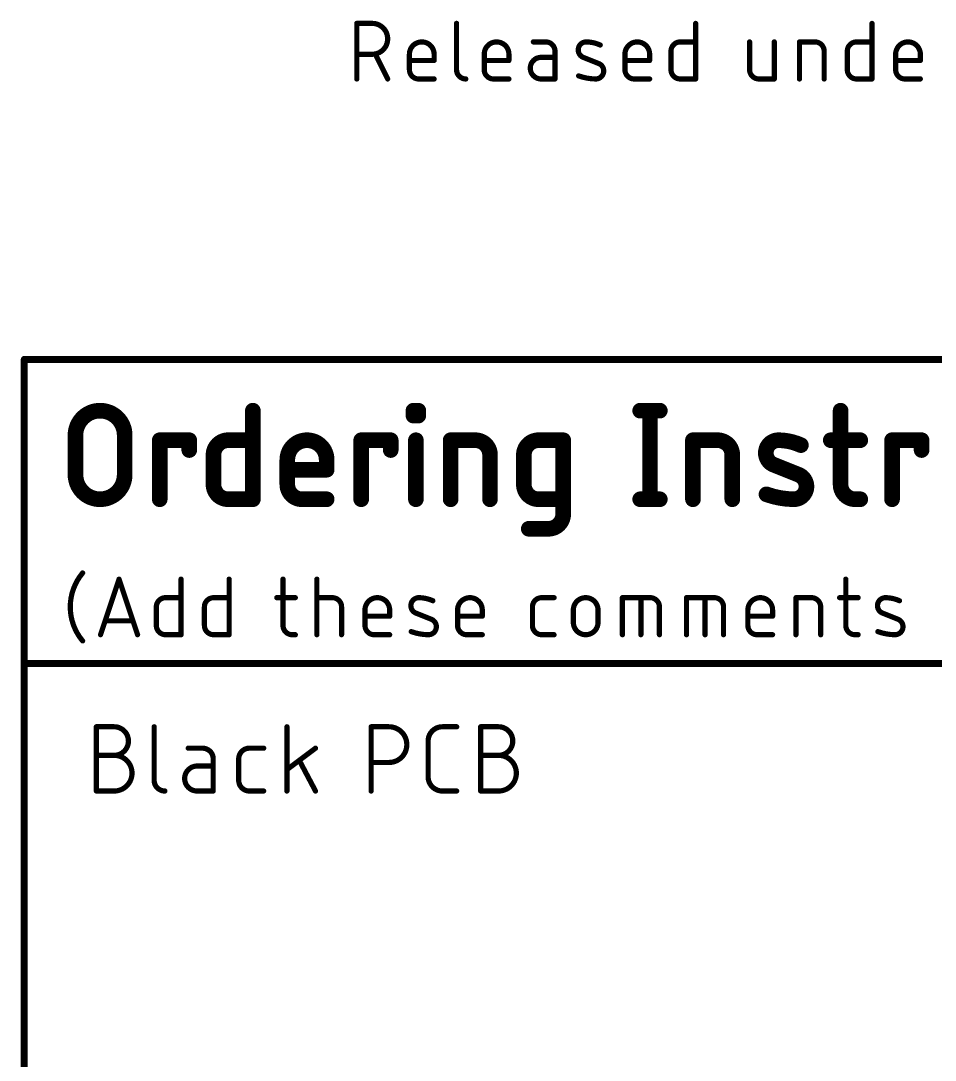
# Model space of a CAD drawing. Extents: x -10 to 92, y -62 to 76.
# Drawn here: x -9.75 to 17, y -31.67 to -1.27 of the extents above; entities that cross this region are included whole.
import ezdxf

# ---------------------------------------------------------------- set-up
doc = ezdxf.new("R2010")
doc.units = 0
doc.layers.add('23', color=53, linetype='CONTINUOUS')
doc.layers.add('51', color=53, linetype='CONTINUOUS')

msp = doc.modelspace()

# ---------------------------------------------------------------- linework, layer by layer
at = {"layer": '23'}
msp.add_point((-9.652, -11.176), dxfattribs=at)
at = {"layer": '51'}
for points, const_width in [([(0.0762, -2.9718), (0.0762, -1.3462)], 0.1524), ([(0.0762, -1.3462), (0.5278, -1.3462)], 0.1524), ([(2.9947, -1.3462), (2.9947, -2.7009)], 0.1524), ([(9.9907, -1.3462), (9.9907, -2.9718)], 0.1524), ([(15.149, -1.3462), (15.149, -2.9718)], 0.1524), ([(5.6036, -1.8881), (5.2423, -1.8881)], 0.1524), ([(9.5392, -1.8881), (9.9907, -1.8881)], 0.1524), ([(11.5681, -1.8881), (11.5681, -2.7009)], 0.1524), ([(12.2906, -2.9718), (12.2906, -1.8881)], 0.1524), ([(13.0271, -2.9718), (13.0271, -1.8881)], 0.1524), ([(13.0271, -1.8881), (13.4786, -1.8881)], 0.1524), ([(14.6975, -1.8881), (15.149, -1.8881)], 0.1524), ([(5.8745, -2.9718), (5.8745, -2.159)], 0.1524), ([(9.2682, -2.7009), (9.2682, -2.159)], 0.1524), ([(13.7495, -2.159), (13.7495, -2.9718)], 0.1524), ([(14.4265, -2.7009), (14.4265, -2.159)], 0.1524), ([(0.5278, -2.2493), (0.0762, -2.2493)], 0.1524), ([(0.9793, -2.9718), (0.6181, -2.2493)], 0.1524), ([(1.6163, -2.7009), (1.6163, -2.2493)], 0.1524), ([(2.3388, -2.4299), (1.6163, -2.4299)], 0.1524), ([(2.3388, -2.2493), (2.3388, -2.4299)], 0.1524), ([(3.8046, -2.7009), (3.8046, -2.2493)], 0.1524), ([(4.5271, -2.4299), (3.8046, -2.4299)], 0.1524), ([(4.5271, -2.2493), (4.5271, -2.4299)], 0.1524), ([(5.8745, -2.3396), (5.4681, -2.3396)], 0.1524), ([(7.1532, -2.5202), (6.7016, -2.3396)], 0.1524), ([(7.9209, -2.7009), (7.9209, -2.2493)], 0.1524), ([(8.6433, -2.4299), (7.9209, -2.4299)], 0.1524), ([(8.6433, -2.2493), (8.6433, -2.4299)], 0.1524), ([(15.8407, -2.7009), (15.8407, -2.2493)], 0.1524), ([(16.5632, -2.4299), (15.8407, -2.4299)], 0.1524), ([(16.5632, -2.2493), (16.5632, -2.4299)], 0.1524), ([(2.3388, -2.9718), (1.8872, -2.9718)], 0.1524), ([(4.5271, -2.9718), (4.0756, -2.9718)], 0.1524), ([(5.4681, -2.9718), (5.8745, -2.9718)], 0.1524), ([(8.6433, -2.9718), (8.1918, -2.9718)], 0.1524), ([(9.9907, -2.9718), (9.5392, -2.9718)], 0.1524), ([(11.8391, -2.9718), (12.2906, -2.9718)], 0.1524), ([(15.149, -2.9718), (14.6975, -2.9718)], 0.1524), ([(16.5632, -2.9718), (16.1116, -2.9718)], 0.1524), ([(-9.652, -11.176), (91.948, -11.176)], 0.2032), ([(-9.652, -20.066), (-9.652, -11.176)], 0.2032), ([(-2.964, -12.6746), (-2.964, -15.2654)], 0.4572), ([(1.733, -12.8185), (1.733, -12.6746)], 0.4572), ([(1.733, -12.6746), (1.8769, -12.6746)], 0.4572), ([(1.8769, -12.6746), (1.8769, -12.8185)], 0.4572), ([(8.3665, -12.6746), (8.9422, -12.6746)], 0.4572), ([(8.6544, -12.6746), (8.6544, -15.2654)], 0.4572), ([(14.2303, -12.6746), (14.2303, -14.8336)], 0.4572), ([(1.8769, -12.8185), (1.733, -12.8185)], 0.4572), ([(-8.1534, -14.5457), (-8.1534, -13.3943)], 0.4572), ([(-6.7141, -13.3943), (-6.7141, -14.5457)], 0.4572), ([(-5.6884, -15.2654), (-5.6884, -13.5382)], 0.4572), ([(-5.6884, -13.5382), (-4.8248, -13.5382)], 0.4572), ([(-4.8248, -13.5382), (-4.8248, -13.8261)], 0.4572), ([(-3.6837, -13.5382), (-2.964, -13.5382)], 0.4572), ([(0.2052, -15.2654), (0.2052, -13.5382)], 0.4572), ([(0.2052, -13.5382), (1.0688, -13.5382)], 0.4572), ([(1.0688, -13.5382), (1.0688, -13.8261)], 0.4572), ([(1.805, -15.2654), (1.805, -13.5382)], 0.4572), ([(2.8221, -15.2654), (2.8221, -13.5382)], 0.4572), ([(2.8221, -13.5382), (3.5418, -13.5382)], 0.4572), ([(5.3958, -13.5382), (6.1154, -13.5382)], 0.4572), ([(6.1154, -13.5382), (6.1154, -15.6972)], 0.4572), ([(9.9104, -15.2654), (9.9104, -13.5382)], 0.4572), ([(9.9104, -13.5382), (10.6301, -13.5382)], 0.4572), ([(13.9424, -13.5382), (14.806, -13.5382)], 0.4572), ([(15.7358, -15.2654), (15.7358, -13.5382)], 0.4572), ([(15.7358, -13.5382), (16.5994, -13.5382)], 0.4572), ([(16.5994, -13.5382), (16.5994, -13.8261)], 0.4572), ([(-4.1155, -14.8336), (-4.1155, -13.97)], 0.4572), ([(-1.9565, -14.8336), (-1.9565, -14.1139)], 0.4572), ([(-0.8051, -14.1139), (-0.8051, -14.4018)], 0.4572), ([(3.9736, -13.97), (3.9736, -15.2654)], 0.4572), ([(4.964, -14.8336), (4.964, -13.97)], 0.4572), ([(11.0619, -13.97), (11.0619, -15.2654)], 0.4572), ([(-0.8051, -14.4018), (-1.9565, -14.4018)], 0.4572), ([(12.9964, -14.5457), (12.2767, -14.2579)], 0.4572), ([(-2.964, -15.2654), (-3.6837, -15.2654)], 0.4572), ([(-0.8051, -15.2654), (-1.5247, -15.2654)], 0.4572), ([(6.1154, -15.2654), (5.3958, -15.2654)], 0.4572), ([(8.3665, -15.2654), (8.9422, -15.2654)], 0.4572), ([(14.6621, -15.2654), (14.806, -15.2654)], 0.4572), ([(5.6836, -16.129), (5.1079, -16.129)], 0.4572), ([(-7.4202, -19.2278), (-6.8783, -17.6022)], 0.1524), ([(-6.8783, -17.6022), (-6.3365, -19.2278)], 0.1524), ([(-5.0655, -17.6022), (-5.0655, -19.2278)], 0.1524), ([(-3.6587, -17.6022), (-3.6587, -19.2278)], 0.1524), ([(-2.0825, -17.6022), (-2.0825, -18.9569)], 0.1524), ([(-1.0913, -19.2278), (-1.0913, -17.6022)], 0.1524), ([(14.3824, -17.6022), (14.3824, -18.9569)], 0.1524), ([(-5.5171, -18.1441), (-5.0655, -18.1441)], 0.1524), ([(-4.1103, -18.1441), (-3.6587, -18.1441)], 0.1524), ([(-2.2631, -18.1441), (-1.7213, -18.1441)], 0.1524), ([(-1.0913, -18.1441), (-0.6398, -18.1441)], 0.1524), ([(5.486, -18.1441), (5.8472, -18.1441)], 0.1524), ([(7.8463, -19.2278), (7.8463, -18.1441)], 0.1524), ([(7.8463, -18.1441), (8.6591, -18.1441)], 0.1524), ([(8.3881, -19.2278), (8.3881, -18.1441)], 0.1524), ([(9.722, -19.2278), (9.722, -18.1441)], 0.1524), ([(9.722, -18.1441), (10.5348, -18.1441)], 0.1524), ([(10.2639, -19.2278), (10.2639, -18.1441)], 0.1524), ([(12.9247, -19.2278), (12.9247, -18.1441)], 0.1524), ([(12.9247, -18.1441), (13.3762, -18.1441)], 0.1524), ([(14.2018, -18.1441), (14.7436, -18.1441)], 0.1524), ([(-5.788, -18.9569), (-5.788, -18.415)], 0.1524), ([(-4.3812, -18.9569), (-4.3812, -18.415)], 0.1524), ([(-0.3688, -18.415), (-0.3688, -19.2278)], 0.1524), ([(0.3155, -18.9569), (0.3155, -18.5053)], 0.1524), ([(1.038, -18.5053), (1.038, -18.6859)], 0.1524), ([(2.2572, -18.7762), (1.8057, -18.5956)], 0.1524), ([(3.0249, -18.9569), (3.0249, -18.5053)], 0.1524), ([(3.7474, -18.5053), (3.7474, -18.6859)], 0.1524), ([(5.215, -18.9569), (5.215, -18.415)], 0.1524), ([(6.4117, -18.8666), (6.4117, -18.5053)], 0.1524), ([(7.1342, -18.5053), (7.1342, -18.8666)], 0.1524), ([(8.93, -18.415), (8.93, -19.2278)], 0.1524), ([(10.8058, -18.415), (10.8058, -19.2278)], 0.1524), ([(11.5179, -18.9569), (11.5179, -18.5053)], 0.1524), ([(12.2404, -18.5053), (12.2404, -18.6859)], 0.1524), ([(13.6472, -18.415), (13.6472, -19.2278)], 0.1524), ([(15.9085, -18.7762), (15.4569, -18.5956)], 0.1524), ([(-6.4719, -18.8214), (-7.2847, -18.8214)], 0.1524), ([(1.038, -18.6859), (0.3155, -18.6859)], 0.1524), ([(3.7474, -18.6859), (3.0249, -18.6859)], 0.1524), ([(12.2404, -18.6859), (11.5179, -18.6859)], 0.1524), ([(-5.0655, -19.2278), (-5.5171, -19.2278)], 0.1524), ([(-3.6587, -19.2278), (-4.1103, -19.2278)], 0.1524), ([(-1.8116, -19.2278), (-1.7213, -19.2278)], 0.1524), ([(1.038, -19.2278), (0.5864, -19.2278)], 0.1524), ([(3.7474, -19.2278), (3.2958, -19.2278)], 0.1524), ([(5.8472, -19.2278), (5.486, -19.2278)], 0.1524), ([(12.2404, -19.2278), (11.7888, -19.2278)], 0.1524), ([(14.6533, -19.2278), (14.7436, -19.2278)], 0.1524), ([(-9.652, -61.976), (-9.652, -20.066)], 0.2032), ([(-9.652, -20.066), (91.948, -20.066)], 0.2032), ([(-7.5438, -23.7998), (-7.5438, -21.9202)], 0.1524), ([(-7.5438, -21.9202), (-7.0217, -21.9202)], 0.1524), ([(-5.8514, -21.9202), (-5.8514, -23.4865)], 0.1524), ([(-1.9669, -23.7998), (-1.9669, -21.9202)], 0.1524), ([(0.4957, -23.7998), (0.4957, -21.9202)], 0.1524), ([(0.4957, -21.9202), (1.0178, -21.9202)], 0.1524), ([(2.581, -21.9202), (2.9987, -21.9202)], 0.1524), ([(3.6999, -23.7998), (3.6999, -21.9202)], 0.1524), ([(3.6999, -21.9202), (4.222, -21.9202)], 0.1524), ([(-4.4372, -22.5467), (-4.8549, -22.5467)], 0.1524), ([(-3.065, -22.5467), (-2.6474, -22.5467)], 0.1524), ([(-1.1315, -22.5467), (-1.9669, -23.1733)], 0.1524), ([(2.1633, -23.3821), (2.1633, -22.3379)], 0.1524), ([(-7.5438, -22.7556), (-7.0217, -22.7556)], 0.1524), ([(-4.1239, -23.7998), (-4.1239, -22.86)], 0.1524), ([(-3.3783, -23.4865), (-3.3783, -22.86)], 0.1524), ([(3.6999, -22.7556), (4.222, -22.7556)], 0.1524), ([(-4.1239, -23.0688), (-4.5938, -23.0688)], 0.1524), ([(-1.1315, -23.7998), (-1.6014, -22.9122)], 0.1524), ([(1.0178, -22.9644), (0.4957, -22.9644)], 0.1524), ([(-7.0217, -23.7998), (-7.5438, -23.7998)], 0.1524), ([(-4.5938, -23.7998), (-4.1239, -23.7998)], 0.1524), ([(-2.6474, -23.7998), (-3.065, -23.7998)], 0.1524), ([(2.9987, -23.7998), (2.581, -23.7998)], 0.1524), ([(4.222, -23.7998), (3.6999, -23.7998)], 0.1524)]:
    msp.add_lwpolyline(points, dxfattribs=dict(at, const_width=const_width))
for points, const_width in [([(0.1143, -1.3462, 1), (0.0381, -1.3462)], 0.0762), ([(0.0762, -1.3081, 1), (0.0762, -1.3843)], 0.0762), ([(0.5278, -2.2493, 1), (0.5278, -1.3462)], 0.1524), ([(0.5278, -1.3081, 1), (0.5278, -1.3843)], 0.0762), ([(0.5278, -1.3843, 1), (0.5278, -1.3081)], 0.0762), ([(3.0328, -1.3462, 1), (2.9566, -1.3462)], 0.0762), ([(10.0288, -1.3462, 1), (9.9526, -1.3462)], 0.0762), ([(15.1871, -1.3462, 1), (15.1109, -1.3462)], 0.0762), ([(2.3388, -2.2493, 1), (1.6163, -2.2493)], 0.1524), ([(4.5271, -2.2493, 1), (3.8046, -2.2493)], 0.1524), ([(5.2423, -1.85, 1), (5.2423, -1.9262)], 0.0762), ([(5.8745, -2.159, 0.4142), (5.6036, -1.8881)], 0.1524), ([(5.6036, -1.85, 1), (5.6036, -1.9262)], 0.0762), ([(5.6036, -1.9262, 1), (5.6036, -1.85)], 0.0762), ([(6.7919, -1.8881, 0.8318), (6.7016, -2.3396)], 0.1524), ([(7.1983, -1.9784, 0.1026), (6.7919, -1.8881)], 0.1524), ([(6.7925, -1.85, 1), (6.7914, -1.9262)], 0.0762), ([(6.7914, -1.9262, 1), (6.7925, -1.85)], 0.0762), ([(8.6433, -2.2493, 1), (7.9209, -2.2493)], 0.1524), ([(9.5392, -1.8881, 0.4142), (9.2682, -2.159)], 0.1524), ([(9.5392, -1.85, 1), (9.5392, -1.9262)], 0.0762), ([(9.5392, -1.9262, 1), (9.5392, -1.85)], 0.0762), ([(9.9907, -1.9262, 1), (9.9907, -1.85)], 0.0762), ([(11.6062, -1.8881, 1), (11.53, -1.8881)], 0.0762), ([(12.3287, -1.8881, 1), (12.2525, -1.8881)], 0.0762), ([(13.0652, -1.8881, 1), (12.989, -1.8881)], 0.0762), ([(13.0271, -1.85, 1), (13.0271, -1.9262)], 0.0762), ([(13.7495, -2.159, 0.4142), (13.4786, -1.8881)], 0.1524), ([(13.4786, -1.85, 1), (13.4786, -1.9262)], 0.0762), ([(13.4786, -1.9262, 1), (13.4786, -1.85)], 0.0762), ([(14.6975, -1.8881, 0.4142), (14.4265, -2.159)], 0.1524), ([(14.6975, -1.85, 1), (14.6975, -1.9262)], 0.0762), ([(14.6975, -1.9262, 1), (14.6975, -1.85)], 0.0762), ([(15.149, -1.9262, 1), (15.149, -1.85)], 0.0762), ([(16.5632, -2.2493, 1), (15.8407, -2.2493)], 0.1524), ([(5.9126, -2.159, 1), (5.8364, -2.159)], 0.0762), ([(5.8364, -2.159, 1), (5.9126, -2.159)], 0.0762), ([(7.1827, -2.0131, 1), (7.214, -1.9436)], 0.0762), ([(9.3063, -2.159, 1), (9.2301, -2.159)], 0.0762), ([(9.2301, -2.159, 1), (9.3063, -2.159)], 0.0762), ([(13.7876, -2.159, 1), (13.7114, -2.159)], 0.0762), ([(13.7114, -2.159, 1), (13.7876, -2.159)], 0.0762), ([(14.4646, -2.159, 1), (14.3884, -2.159)], 0.0762), ([(14.3884, -2.159, 1), (14.4646, -2.159)], 0.0762), ([(0.0762, -2.2112, 1), (0.0762, -2.2874)], 0.0762), ([(0.5278, -2.2112, 1), (0.5278, -2.2874)], 0.0762), ([(0.5278, -2.2874, 1), (0.5278, -2.2112)], 0.0762), ([(0.6521, -2.2323, 1), (0.584, -2.2664)], 0.0762), ([(1.6544, -2.2493, 1), (1.5782, -2.2493)], 0.0762), ([(1.5782, -2.2493, 1), (1.6544, -2.2493)], 0.0762), ([(1.6163, -2.3918, 1), (1.6163, -2.468)], 0.0762), ([(2.3769, -2.2493, 1), (2.3007, -2.2493)], 0.0762), ([(2.3007, -2.2493, 1), (2.3769, -2.2493)], 0.0762), ([(2.3007, -2.4299, 1), (2.3769, -2.4299)], 0.0762), ([(2.3388, -2.468, 1), (2.3388, -2.3918)], 0.0762), ([(3.8427, -2.2493, 1), (3.7665, -2.2493)], 0.0762), ([(3.7665, -2.2493, 1), (3.8427, -2.2493)], 0.0762), ([(3.8046, -2.3918, 1), (3.8046, -2.468)], 0.0762), ([(4.5652, -2.2493, 1), (4.489, -2.2493)], 0.0762), ([(4.489, -2.2493, 1), (4.5652, -2.2493)], 0.0762), ([(4.489, -2.4299, 1), (4.5652, -2.4299)], 0.0762), ([(4.5271, -2.468, 1), (4.5271, -2.3918)], 0.0762), ([(5.4681, -2.3396, 1), (5.4681, -2.9718)], 0.1524), ([(5.4681, -2.3015, 1), (5.4681, -2.3777)], 0.0762), ([(5.4681, -2.3777, 1), (5.4681, -2.3015)], 0.0762), ([(5.8745, -2.3777, 1), (5.8745, -2.3015)], 0.0762), ([(6.7158, -2.3043, 1), (6.6875, -2.375)], 0.0762), ([(6.6875, -2.375, 1), (6.7158, -2.3042)], 0.0762), ([(7.959, -2.2493, 1), (7.8828, -2.2493)], 0.0762), ([(7.8828, -2.2493, 1), (7.959, -2.2493)], 0.0762), ([(7.9209, -2.3918, 1), (7.9209, -2.468)], 0.0762), ([(8.6814, -2.2493, 1), (8.6052, -2.2493)], 0.0762), ([(8.6052, -2.2493, 1), (8.6814, -2.2493)], 0.0762), ([(8.6052, -2.4299, 1), (8.6814, -2.4299)], 0.0762), ([(8.6433, -2.468, 1), (8.6433, -2.3918)], 0.0762), ([(15.8788, -2.2493, 1), (15.8026, -2.2493)], 0.0762), ([(15.8026, -2.2493, 1), (15.8788, -2.2493)], 0.0762), ([(15.8407, -2.3918, 1), (15.8407, -2.468)], 0.0762), ([(16.6013, -2.2493, 1), (16.5251, -2.2493)], 0.0762), ([(16.5251, -2.2493, 1), (16.6013, -2.2493)], 0.0762), ([(16.5251, -2.4299, 1), (16.6013, -2.4299)], 0.0762), ([(16.5632, -2.468, 1), (16.5632, -2.3918)], 0.0762), ([(1.6163, -2.7009, 0.4142), (1.8872, -2.9718)], 0.1524), ([(1.6544, -2.7009, 1), (1.5782, -2.7009)], 0.0762), ([(1.5782, -2.7009, 1), (1.6544, -2.7009)], 0.0762), ([(2.9947, -2.7009, 0.4142), (3.2656, -2.9718)], 0.1524), ([(3.0328, -2.7009, 1), (2.9566, -2.7009)], 0.0762), ([(2.9566, -2.7009, 1), (3.0328, -2.7009)], 0.0762), ([(3.8046, -2.7009, 0.4142), (4.0756, -2.9718)], 0.1524), ([(3.8427, -2.7009, 1), (3.7665, -2.7009)], 0.0762), ([(3.7665, -2.7009, 1), (3.8427, -2.7009)], 0.0762), ([(7.0629, -2.9718, 0.8318), (7.1532, -2.5202)], 0.1524), ([(7.1673, -2.4849, 1), (7.139, -2.5556)], 0.0762), ([(7.139, -2.5556, 1), (7.1673, -2.4849)], 0.0762), ([(7.9209, -2.7009, 0.4142), (8.1918, -2.9718)], 0.1524), ([(7.959, -2.7009, 1), (7.8828, -2.7009)], 0.0762), ([(7.8828, -2.7009, 1), (7.959, -2.7009)], 0.0762), ([(9.2682, -2.7009, 0.4142), (9.5392, -2.9718)], 0.1524), ([(9.3063, -2.7009, 1), (9.2301, -2.7009)], 0.0762), ([(9.2301, -2.7009, 1), (9.3063, -2.7009)], 0.0762), ([(11.5681, -2.7009, 0.4142), (11.8391, -2.9718)], 0.1524), ([(11.6062, -2.7009, 1), (11.53, -2.7009)], 0.0762), ([(11.53, -2.7009, 1), (11.6062, -2.7009)], 0.0762), ([(14.4265, -2.7009, 0.4142), (14.6975, -2.9718)], 0.1524), ([(14.4646, -2.7009, 1), (14.3884, -2.7009)], 0.0762), ([(14.3884, -2.7009, 1), (14.4646, -2.7009)], 0.0762), ([(15.8407, -2.7009, 0.4142), (16.1116, -2.9718)], 0.1524), ([(15.8788, -2.7009, 1), (15.8026, -2.7009)], 0.0762), ([(15.8026, -2.7009, 1), (15.8788, -2.7009)], 0.0762), ([(0.0381, -2.9718, 1), (0.1143, -2.9718)], 0.0762), ([(0.9452, -2.9888, 1), (1.0134, -2.9548)], 0.0762), ([(1.8872, -2.9337, 1), (1.8872, -3.0099)], 0.0762), ([(1.8872, -3.0099, 1), (1.8872, -2.9337)], 0.0762), ([(2.3388, -3.0099, 1), (2.3388, -2.9337)], 0.0762), ([(3.2656, -3.0099, 1), (3.2656, -2.9337)], 0.0762), ([(4.0756, -2.9337, 1), (4.0756, -3.0099)], 0.0762), ([(4.0756, -3.0099, 1), (4.0756, -2.9337)], 0.0762), ([(4.5271, -3.0099, 1), (4.5271, -2.9337)], 0.0762), ([(5.4681, -2.9337, 1), (5.4681, -3.0099)], 0.0762), ([(5.4681, -3.0099, 1), (5.4681, -2.9337)], 0.0762), ([(5.8364, -2.9718, 1), (5.9126, -2.9718)], 0.0762), ([(5.8745, -3.0099, 1), (5.8745, -2.9337)], 0.0762), ([(6.5791, -2.8456, 1), (6.5533, -2.9173)], 0.0762), ([(6.5662, -2.8815, 0.083), (7.0629, -2.9718)], 0.1524), ([(7.0634, -2.9337, 1), (7.0623, -3.0099)], 0.0762), ([(7.0623, -3.0099, 1), (7.0634, -2.9337)], 0.0762), ([(8.1918, -2.9337, 1), (8.1918, -3.0099)], 0.0762), ([(8.1918, -3.0099, 1), (8.1918, -2.9337)], 0.0762), ([(8.6433, -3.0099, 1), (8.6433, -2.9337)], 0.0762), ([(9.5392, -2.9337, 1), (9.5392, -3.0099)], 0.0762), ([(9.5392, -3.0099, 1), (9.5392, -2.9337)], 0.0762), ([(9.9526, -2.9718, 1), (10.0288, -2.9718)], 0.0762), ([(9.9907, -3.0099, 1), (9.9907, -2.9337)], 0.0762), ([(11.8391, -2.9337, 1), (11.8391, -3.0099)], 0.0762), ([(11.8391, -3.0099, 1), (11.8391, -2.9337)], 0.0762), ([(12.2525, -2.9718, 1), (12.3287, -2.9718)], 0.0762), ([(12.2906, -3.0099, 1), (12.2906, -2.9337)], 0.0762), ([(12.989, -2.9718, 1), (13.0652, -2.9718)], 0.0762), ([(13.7114, -2.9718, 1), (13.7876, -2.9718)], 0.0762), ([(14.6975, -2.9337, 1), (14.6975, -3.0099)], 0.0762), ([(14.6975, -3.0099, 1), (14.6975, -2.9337)], 0.0762), ([(15.1109, -2.9718, 1), (15.1871, -2.9718)], 0.0762), ([(15.149, -3.0099, 1), (15.149, -2.9337)], 0.0762), ([(16.1116, -2.9337, 1), (16.1116, -3.0099)], 0.0762), ([(16.1116, -3.0099, 1), (16.1116, -2.9337)], 0.0762), ([(16.5632, -3.0099, 1), (16.5632, -2.9337)], 0.0762), ([(-9.652, -11.1252, 1), (-9.652, -11.2268)], 0.1016), ([(-9.6012, -11.176, 1), (-9.7028, -11.176)], 0.1016), ([(-6.7141, -13.3943, 1), (-8.1534, -13.3943)], 0.4572), ([(-2.8497, -12.6746, 1), (-3.0783, -12.6746)], 0.2286), ([(1.8473, -12.6746, 1), (1.6187, -12.6746)], 0.2286), ([(1.733, -12.5603, 1), (1.733, -12.7889)], 0.2286), ([(1.9912, -12.6746, 1), (1.7626, -12.6746)], 0.2286), ([(1.8769, -12.7889, 1), (1.8769, -12.5603)], 0.2286), ([(8.3665, -12.5603, 1), (8.3665, -12.7889)], 0.2286), ([(8.7687, -12.6746, 1), (8.5401, -12.6746)], 0.2286), ([(8.9422, -12.7889, 1), (8.9422, -12.5603)], 0.2286), ([(14.3446, -12.6746, 1), (14.116, -12.6746)], 0.2286), ([(1.733, -12.7042, 1), (1.733, -12.9328)], 0.2286), ([(1.6187, -12.8185, 1), (1.8473, -12.8185)], 0.2286), ([(1.7626, -12.8185, 1), (1.9912, -12.8185)], 0.2286), ([(1.8769, -12.9328, 1), (1.8769, -12.7042)], 0.2286), ([(-8.0391, -13.3943, 1), (-8.2677, -13.3943)], 0.2286), ([(-8.2677, -13.3943, 1), (-8.0391, -13.3943)], 0.2286), ([(-6.5998, -13.3943, 1), (-6.8284, -13.3943)], 0.2286), ([(-6.8284, -13.3943, 1), (-6.5998, -13.3943)], 0.2286), ([(-5.5741, -13.5382, 1), (-5.8027, -13.5382)], 0.2286), ([(-5.6884, -13.4239, 1), (-5.6884, -13.6525)], 0.2286), ([(-4.7105, -13.5382, 1), (-4.9391, -13.5382)], 0.2286), ([(-4.8248, -13.6525, 1), (-4.8248, -13.4239)], 0.2286), ([(-3.6837, -13.5382, 0.4142), (-4.1155, -13.97)], 0.4572), ([(-3.6837, -13.4239, 1), (-3.6837, -13.6525)], 0.2286), ([(-3.6837, -13.6525, 1), (-3.6837, -13.4239)], 0.2286), ([(-2.964, -13.6525, 1), (-2.964, -13.4239)], 0.2286), ([(-0.805, -14.1139, 1), (-1.9565, -14.1139)], 0.4572), ([(0.3195, -13.5382, 1), (0.0909, -13.5382)], 0.2286), ([(0.2052, -13.4239, 1), (0.2052, -13.6525)], 0.2286), ([(1.1831, -13.5382, 1), (0.9545, -13.5382)], 0.2286), ([(1.0688, -13.6525, 1), (1.0688, -13.4239)], 0.2286), ([(1.9193, -13.5382, 1), (1.6907, -13.5382)], 0.2286), ([(2.9364, -13.5382, 1), (2.7078, -13.5382)], 0.2286), ([(2.8221, -13.4239, 1), (2.8221, -13.6525)], 0.2286), ([(3.9736, -13.97, 0.4142), (3.5418, -13.5382)], 0.4572), ([(3.5418, -13.4239, 1), (3.5418, -13.6525)], 0.2286), ([(3.5418, -13.6525, 1), (3.5418, -13.4239)], 0.2286), ([(5.3958, -13.5382, 0.4142), (4.964, -13.97)], 0.4572), ([(5.3958, -13.4239, 1), (5.3958, -13.6525)], 0.2286), ([(5.3958, -13.6525, 1), (5.3958, -13.4239)], 0.2286), ([(6.2297, -13.5382, 1), (6.0011, -13.5382)], 0.2286), ([(6.1154, -13.6525, 1), (6.1154, -13.4239)], 0.2286), ([(10.0247, -13.5382, 1), (9.7961, -13.5382)], 0.2286), ([(9.9104, -13.4239, 1), (9.9104, -13.6525)], 0.2286), ([(11.0619, -13.97, 0.4142), (10.6301, -13.5382)], 0.4572), ([(10.6301, -13.4239, 1), (10.6301, -13.6525)], 0.2286), ([(10.6301, -13.6525, 1), (10.6301, -13.4239)], 0.2286), ([(12.4207, -13.5382, 0.8318), (12.2767, -14.2579)], 0.4572), ([(12.4223, -13.4239, 1), (12.419, -13.6525)], 0.2286), ([(13.0684, -13.6821, 0.1025), (12.4207, -13.5382)], 0.4572), ([(12.419, -13.6525, 1), (12.4223, -13.4239)], 0.2286), ([(13.9424, -13.4239, 1), (13.9424, -13.6525)], 0.2286), ([(14.806, -13.6525, 1), (14.806, -13.4239)], 0.2286), ([(15.8501, -13.5382, 1), (15.6215, -13.5382)], 0.2286), ([(15.7358, -13.4239, 1), (15.7358, -13.6525)], 0.2286), ([(16.7137, -13.5382, 1), (16.4851, -13.5382)], 0.2286), ([(16.5994, -13.6525, 1), (16.5994, -13.4239)], 0.2286), ([(13.0214, -13.7864, 1), (13.1153, -13.5779)], 0.2286), ([(-4.9391, -13.8261, 1), (-4.7105, -13.8261)], 0.2286), ([(-4.0012, -13.97, 1), (-4.2298, -13.97)], 0.2286), ([(-4.2298, -13.97, 1), (-4.0012, -13.97)], 0.2286), ([(-1.8422, -14.1139, 1), (-2.0708, -14.1139)], 0.2286), ([(-0.6908, -14.1139, 1), (-0.9194, -14.1139)], 0.2286), ([(0.9545, -13.8261, 1), (1.1831, -13.8261)], 0.2286), ([(4.0879, -13.97, 1), (3.8593, -13.97)], 0.2286), ([(3.8593, -13.97, 1), (4.0879, -13.97)], 0.2286), ([(5.0783, -13.97, 1), (4.8497, -13.97)], 0.2286), ([(4.8497, -13.97, 1), (5.0783, -13.97)], 0.2286), ([(11.1762, -13.97, 1), (10.9476, -13.97)], 0.2286), ([(10.9476, -13.97, 1), (11.1762, -13.97)], 0.2286), ([(16.4851, -13.8261, 1), (16.7137, -13.8261)], 0.2286), ([(-2.0708, -14.1139, 1), (-1.8422, -14.1139)], 0.2286), ([(-1.9565, -14.2875, 1), (-1.9565, -14.5161)], 0.2286), ([(-0.9194, -14.4018, 1), (-0.6908, -14.4018)], 0.2286), ([(-0.9193, -14.1139, 1), (-0.6907, -14.1139)], 0.2286), ([(-0.8051, -14.5161, 1), (-0.8051, -14.2875)], 0.2286), ([(12.3192, -14.1517, 1), (12.2343, -14.364)], 0.2286), ([(12.2343, -14.364, 1), (12.3192, -14.1517)], 0.2286), ([(-8.1534, -14.5457, 1), (-6.7141, -14.5457)], 0.4572), ([(-8.0391, -14.5457, 1), (-8.2677, -14.5457)], 0.2286), ([(-8.2677, -14.5457, 1), (-8.0391, -14.5457)], 0.2286), ([(-6.5998, -14.5457, 1), (-6.8284, -14.5457)], 0.2286), ([(-6.8284, -14.5457, 1), (-6.5998, -14.5457)], 0.2286), ([(12.8525, -15.2654, 0.8318), (12.9964, -14.5457)], 0.4572), ([(13.0388, -14.4396, 1), (12.954, -14.6519)], 0.2286), ([(12.954, -14.6519, 1), (13.0388, -14.4396)], 0.2286), ([(-4.1155, -14.8336, 0.4142), (-3.6837, -15.2654)], 0.4572), ([(-4.0012, -14.8336, 1), (-4.2298, -14.8336)], 0.2286), ([(-4.2298, -14.8336, 1), (-4.0012, -14.8336)], 0.2286), ([(-1.9565, -14.8336, 0.4142), (-1.5247, -15.2654)], 0.4572), ([(-1.8422, -14.8336, 1), (-2.0708, -14.8336)], 0.2286), ([(-2.0708, -14.8336, 1), (-1.8422, -14.8336)], 0.2286), ([(4.964, -14.8336, 0.4142), (5.3958, -15.2654)], 0.4572), ([(5.0783, -14.8336, 1), (4.8497, -14.8336)], 0.2286), ([(4.8497, -14.8336, 1), (5.0783, -14.8336)], 0.2286), ([(12.0995, -15.0139, 1), (12.0221, -15.229)], 0.2286), ([(12.0608, -15.1215, 0.083), (12.8525, -15.2654)], 0.4572), ([(14.2303, -14.8336, 0.4142), (14.6621, -15.2654)], 0.4572), ([(14.3446, -14.8336, 1), (14.116, -14.8336)], 0.2286), ([(14.116, -14.8336, 1), (14.3446, -14.8336)], 0.2286), ([(-5.8027, -15.2654, 1), (-5.5741, -15.2654)], 0.2286), ([(-3.6837, -15.1511, 1), (-3.6837, -15.3797)], 0.2286), ([(-3.6837, -15.3797, 1), (-3.6837, -15.1511)], 0.2286), ([(-3.0783, -15.2654, 1), (-2.8497, -15.2654)], 0.2286), ([(-2.964, -15.3797, 1), (-2.964, -15.1511)], 0.2286), ([(-1.5247, -15.1511, 1), (-1.5247, -15.3797)], 0.2286), ([(-1.5247, -15.3797, 1), (-1.5247, -15.1511)], 0.2286), ([(-0.8051, -15.3797, 1), (-0.8051, -15.1511)], 0.2286), ([(0.0909, -15.2654, 1), (0.3195, -15.2654)], 0.2286), ([(1.6907, -15.2654, 1), (1.9193, -15.2654)], 0.2286), ([(2.7078, -15.2654, 1), (2.9364, -15.2654)], 0.2286), ([(3.8593, -15.2654, 1), (4.0879, -15.2654)], 0.2286), ([(5.3958, -15.1511, 1), (5.3958, -15.3797)], 0.2286), ([(5.3958, -15.3797, 1), (5.3958, -15.1511)], 0.2286), ([(6.1154, -15.3797, 1), (6.1154, -15.1511)], 0.2286), ([(8.3665, -15.1511, 1), (8.3665, -15.3797)], 0.2286), ([(8.5401, -15.2654, 1), (8.7687, -15.2654)], 0.2286), ([(8.9422, -15.3797, 1), (8.9422, -15.1511)], 0.2286), ([(9.7961, -15.2654, 1), (10.0247, -15.2654)], 0.2286), ([(10.9476, -15.2654, 1), (11.1762, -15.2654)], 0.2286), ([(12.8541, -15.1511, 1), (12.8508, -15.3797)], 0.2286), ([(12.8508, -15.3797, 1), (12.8541, -15.1511)], 0.2286), ([(14.6621, -15.1511, 1), (14.6621, -15.3797)], 0.2286), ([(14.6621, -15.3797, 1), (14.6621, -15.1511)], 0.2286), ([(14.806, -15.3797, 1), (14.806, -15.1511)], 0.2286), ([(15.6215, -15.2654, 1), (15.8501, -15.2654)], 0.2286), ([(5.6836, -16.129, 0.4142), (6.1154, -15.6972)], 0.4572), ([(6.2297, -15.6972, 1), (6.0011, -15.6972)], 0.2286), ([(6.0011, -15.6972, 1), (6.2297, -15.6972)], 0.2286), ([(5.1079, -16.0147, 1), (5.1079, -16.2433)], 0.2286), ([(5.6836, -16.0147, 1), (5.6836, -16.2433)], 0.2286), ([(5.6836, -16.2433, 1), (5.6836, -16.0147)], 0.2286), ([(-7.9446, -17.4216, 0.1762), (-8.3058, -18.415)], 0.1524), ([(-7.9154, -17.4461, 1), (-7.9738, -17.3971)], 0.0762), ([(-6.8422, -17.5902, 1), (-6.9145, -17.6142)], 0.0762), ([(-6.8422, -17.6142, 1), (-6.9145, -17.5902)], 0.0762), ([(-5.0274, -17.6022, 1), (-5.1036, -17.6022)], 0.0762), ([(-3.6206, -17.6022, 1), (-3.6968, -17.6022)], 0.0762), ([(-2.0444, -17.6022, 1), (-2.1206, -17.6022)], 0.0762), ([(-1.0532, -17.6022, 1), (-1.1294, -17.6022)], 0.0762), ([(14.4205, -17.6022, 1), (14.3443, -17.6022)], 0.0762), ([(-5.5171, -18.1441, 0.4142), (-5.788, -18.415)], 0.1524), ([(-5.5171, -18.106, 1), (-5.5171, -18.1822)], 0.0762), ([(-5.5171, -18.1822, 1), (-5.5171, -18.106)], 0.0762), ([(-5.0655, -18.1822, 1), (-5.0655, -18.106)], 0.0762), ([(-4.1103, -18.1441, 0.4142), (-4.3812, -18.415)], 0.1524), ([(-4.1103, -18.106, 1), (-4.1103, -18.1822)], 0.0762), ([(-4.1103, -18.1822, 1), (-4.1103, -18.106)], 0.0762), ([(-3.6587, -18.1822, 1), (-3.6587, -18.106)], 0.0762), ([(-2.2631, -18.106, 1), (-2.2631, -18.1822)], 0.0762), ([(-1.7213, -18.1822, 1), (-1.7213, -18.106)], 0.0762), ([(-1.0913, -18.106, 1), (-1.0913, -18.1822)], 0.0762), ([(-0.3688, -18.415, 0.4142), (-0.6398, -18.1441)], 0.1524), ([(-0.6398, -18.106, 1), (-0.6398, -18.1822)], 0.0762), ([(-0.6398, -18.1822, 1), (-0.6398, -18.106)], 0.0762), ([(1.038, -18.5053, 1), (0.3155, -18.5053)], 0.1524), ([(1.896, -18.1441, 0.8318), (1.8057, -18.5956)], 0.1524), ([(1.8965, -18.106, 1), (1.8954, -18.1822)], 0.0762), ([(2.3024, -18.2344, 0.1026), (1.896, -18.1441)], 0.1524), ([(1.8954, -18.1822, 1), (1.8965, -18.106)], 0.0762), ([(2.2867, -18.2691, 1), (2.318, -18.1996)], 0.0762), ([(3.7474, -18.5053, 1), (3.0249, -18.5053)], 0.1524), ([(5.486, -18.1441, 0.4142), (5.215, -18.415)], 0.1524), ([(5.486, -18.106, 1), (5.486, -18.1822)], 0.0762), ([(5.486, -18.1822, 1), (5.486, -18.106)], 0.0762), ([(5.8472, -18.1822, 1), (5.8472, -18.106)], 0.0762), ([(7.1342, -18.5053, 1), (6.4117, -18.5053)], 0.1524), ([(7.8844, -18.1441, 1), (7.8082, -18.1441)], 0.0762), ([(7.8463, -18.106, 1), (7.8463, -18.1822)], 0.0762), ([(8.4262, -18.1441, 1), (8.35, -18.1441)], 0.0762), ([(8.93, -18.415, 0.4142), (8.6591, -18.1441)], 0.1524), ([(8.6591, -18.106, 1), (8.6591, -18.1822)], 0.0762), ([(8.6591, -18.1822, 1), (8.6591, -18.106)], 0.0762), ([(9.7601, -18.1441, 1), (9.6839, -18.1441)], 0.0762), ([(9.722, -18.106, 1), (9.722, -18.1822)], 0.0762), ([(10.302, -18.1441, 1), (10.2258, -18.1441)], 0.0762), ([(10.8058, -18.415, 0.4142), (10.5348, -18.1441)], 0.1524), ([(10.5348, -18.106, 1), (10.5348, -18.1822)], 0.0762), ([(10.5348, -18.1822, 1), (10.5348, -18.106)], 0.0762), ([(12.2404, -18.5053, 1), (11.5179, -18.5053)], 0.1524), ([(12.9628, -18.1441, 1), (12.8866, -18.1441)], 0.0762), ([(12.9247, -18.106, 1), (12.9247, -18.1822)], 0.0762), ([(13.6472, -18.415, 0.4142), (13.3762, -18.1441)], 0.1524), ([(13.3762, -18.106, 1), (13.3762, -18.1822)], 0.0762), ([(13.3762, -18.1822, 1), (13.3762, -18.106)], 0.0762), ([(14.2018, -18.106, 1), (14.2018, -18.1822)], 0.0762), ([(14.7436, -18.1822, 1), (14.7436, -18.106)], 0.0762), ([(15.5473, -18.1441, 0.8318), (15.4569, -18.5956)], 0.1524), ([(15.5478, -18.106, 1), (15.5467, -18.1822)], 0.0762), ([(15.9537, -18.2344, 0.1026), (15.5473, -18.1441)], 0.1524), ([(15.5467, -18.1822, 1), (15.5478, -18.106)], 0.0762), ([(15.938, -18.2691, 1), (15.9693, -18.1996)], 0.0762), ([(-8.3058, -18.415, 0.1762), (-7.9446, -19.4084)], 0.1524), ([(-8.2677, -18.415, 1), (-8.3439, -18.415)], 0.0762), ([(-8.3439, -18.415, 1), (-8.2677, -18.415)], 0.0762), ([(-5.7499, -18.415, 1), (-5.8261, -18.415)], 0.0762), ([(-5.8261, -18.415, 1), (-5.7499, -18.415)], 0.0762), ([(-4.3431, -18.415, 1), (-4.4193, -18.415)], 0.0762), ([(-4.4193, -18.415, 1), (-4.3431, -18.415)], 0.0762), ([(-0.3307, -18.415, 1), (-0.4069, -18.415)], 0.0762), ([(-0.4069, -18.415, 1), (-0.3307, -18.415)], 0.0762), ([(0.3536, -18.5053, 1), (0.2774, -18.5053)], 0.0762), ([(0.2774, -18.5053, 1), (0.3536, -18.5053)], 0.0762), ([(1.0761, -18.5053, 1), (0.9999, -18.5053)], 0.0762), ([(0.9999, -18.5053, 1), (1.0761, -18.5053)], 0.0762), ([(1.8198, -18.5603, 1), (1.7915, -18.631)], 0.0762), ([(1.7915, -18.631, 1), (1.8198, -18.5602)], 0.0762), ([(3.063, -18.5053, 1), (2.9868, -18.5053)], 0.0762), ([(2.9868, -18.5053, 1), (3.063, -18.5053)], 0.0762), ([(3.7855, -18.5053, 1), (3.7093, -18.5053)], 0.0762), ([(3.7093, -18.5053, 1), (3.7855, -18.5053)], 0.0762), ([(5.2531, -18.415, 1), (5.1769, -18.415)], 0.0762), ([(5.1769, -18.415, 1), (5.2531, -18.415)], 0.0762), ([(6.4498, -18.5053, 1), (6.3736, -18.5053)], 0.0762), ([(6.3736, -18.5053, 1), (6.4498, -18.5053)], 0.0762), ([(7.1723, -18.5053, 1), (7.0961, -18.5053)], 0.0762), ([(7.0961, -18.5053, 1), (7.1723, -18.5053)], 0.0762), ([(8.9681, -18.415, 1), (8.8919, -18.415)], 0.0762), ([(8.8919, -18.415, 1), (8.9681, -18.415)], 0.0762), ([(10.8439, -18.415, 1), (10.7677, -18.415)], 0.0762), ([(10.7677, -18.415, 1), (10.8439, -18.415)], 0.0762), ([(11.556, -18.5053, 1), (11.4798, -18.5053)], 0.0762), ([(11.4798, -18.5053, 1), (11.556, -18.5053)], 0.0762), ([(12.2785, -18.5053, 1), (12.2023, -18.5053)], 0.0762), ([(12.2023, -18.5053, 1), (12.2785, -18.5053)], 0.0762), ([(13.6853, -18.415, 1), (13.6091, -18.415)], 0.0762), ([(13.6091, -18.415, 1), (13.6853, -18.415)], 0.0762), ([(15.4711, -18.5603, 1), (15.4428, -18.631)], 0.0762), ([(15.4428, -18.631, 1), (15.4711, -18.5602)], 0.0762), ([(-7.2847, -18.7833, 1), (-7.2847, -18.8595)], 0.0762), ([(-6.4719, -18.8595, 1), (-6.4719, -18.7833)], 0.0762), ([(0.3155, -18.6478, 1), (0.3155, -18.724)], 0.0762), ([(0.9999, -18.6859, 1), (1.0761, -18.6859)], 0.0762), ([(1.038, -18.724, 1), (1.038, -18.6478)], 0.0762), ([(2.1669, -19.2278, 0.8318), (2.2572, -18.7762)], 0.1524), ([(2.2714, -18.7409, 1), (2.2431, -18.8116)], 0.0762), ([(2.2431, -18.8116, 1), (2.2714, -18.7409)], 0.0762), ([(3.0249, -18.6478, 1), (3.0249, -18.724)], 0.0762), ([(3.7093, -18.6859, 1), (3.7855, -18.6859)], 0.0762), ([(3.7474, -18.724, 1), (3.7474, -18.6478)], 0.0762), ([(6.4117, -18.8666, 1), (7.1342, -18.8666)], 0.1524), ([(6.4498, -18.8666, 1), (6.3736, -18.8666)], 0.0762), ([(6.3736, -18.8666, 1), (6.4498, -18.8666)], 0.0762), ([(7.1723, -18.8666, 1), (7.0961, -18.8666)], 0.0762), ([(7.0961, -18.8666, 1), (7.1723, -18.8666)], 0.0762), ([(11.5179, -18.6478, 1), (11.5179, -18.724)], 0.0762), ([(12.2023, -18.6859, 1), (12.2785, -18.6859)], 0.0762), ([(12.2404, -18.724, 1), (12.2404, -18.6478)], 0.0762), ([(15.8182, -19.2278, 0.8318), (15.9085, -18.7762)], 0.1524), ([(15.9226, -18.7409, 1), (15.8943, -18.8116)], 0.0762), ([(15.8943, -18.8116, 1), (15.9226, -18.7409)], 0.0762), ([(-5.788, -18.9569, 0.4142), (-5.5171, -19.2278)], 0.1524), ([(-5.7499, -18.9569, 1), (-5.8261, -18.9569)], 0.0762), ([(-5.8261, -18.9569, 1), (-5.7499, -18.9569)], 0.0762), ([(-5.5171, -19.1897, 1), (-5.5171, -19.2659)], 0.0762), ([(-5.5171, -19.2659, 1), (-5.5171, -19.1897)], 0.0762), ([(-5.0655, -19.2659, 1), (-5.0655, -19.1897)], 0.0762), ([(-4.3812, -18.9569, 0.4142), (-4.1103, -19.2278)], 0.1524), ([(-4.3431, -18.9569, 1), (-4.4193, -18.9569)], 0.0762), ([(-4.4193, -18.9569, 1), (-4.3431, -18.9569)], 0.0762), ([(-4.1103, -19.1897, 1), (-4.1103, -19.2659)], 0.0762), ([(-4.1103, -19.2659, 1), (-4.1103, -19.1897)], 0.0762), ([(-3.6587, -19.2659, 1), (-3.6587, -19.1897)], 0.0762), ([(-2.0825, -18.9569, 0.4142), (-1.8116, -19.2278)], 0.1524), ([(-2.0444, -18.9569, 1), (-2.1206, -18.9569)], 0.0762), ([(-2.1206, -18.9569, 1), (-2.0444, -18.9569)], 0.0762), ([(-1.8116, -19.1897, 1), (-1.8116, -19.2659)], 0.0762), ([(-1.8116, -19.2659, 1), (-1.8116, -19.1897)], 0.0762), ([(-1.7213, -19.2659, 1), (-1.7213, -19.1897)], 0.0762), ([(0.3155, -18.9569, 0.4142), (0.5864, -19.2278)], 0.1524), ([(0.3536, -18.9569, 1), (0.2774, -18.9569)], 0.0762), ([(0.2774, -18.9569, 1), (0.3536, -18.9569)], 0.0762), ([(0.5864, -19.1897, 1), (0.5864, -19.2659)], 0.0762), ([(0.5864, -19.2659, 1), (0.5864, -19.1897)], 0.0762), ([(1.038, -19.2659, 1), (1.038, -19.1897)], 0.0762), ([(1.6831, -19.1016, 1), (1.6573, -19.1733)], 0.0762), ([(1.6702, -19.1375, 0.083), (2.1669, -19.2278)], 0.1524), ([(2.1675, -19.1897, 1), (2.1664, -19.2659)], 0.0762), ([(2.1664, -19.2659, 1), (2.1675, -19.1897)], 0.0762), ([(3.0249, -18.9569, 0.4142), (3.2958, -19.2278)], 0.1524), ([(3.063, -18.9569, 1), (2.9868, -18.9569)], 0.0762), ([(2.9868, -18.9569, 1), (3.063, -18.9569)], 0.0762), ([(3.2958, -19.1897, 1), (3.2958, -19.2659)], 0.0762), ([(3.2958, -19.2659, 1), (3.2958, -19.1897)], 0.0762), ([(3.7474, -19.2659, 1), (3.7474, -19.1897)], 0.0762), ([(5.215, -18.9569, 0.4142), (5.486, -19.2278)], 0.1524), ([(5.2531, -18.9569, 1), (5.1769, -18.9569)], 0.0762), ([(5.1769, -18.9569, 1), (5.2531, -18.9569)], 0.0762), ([(5.486, -19.1897, 1), (5.486, -19.2659)], 0.0762), ([(5.486, -19.2659, 1), (5.486, -19.1897)], 0.0762), ([(5.8472, -19.2659, 1), (5.8472, -19.1897)], 0.0762), ([(11.5179, -18.9569, 0.4142), (11.7888, -19.2278)], 0.1524), ([(11.556, -18.9569, 1), (11.4798, -18.9569)], 0.0762), ([(11.4798, -18.9569, 1), (11.556, -18.9569)], 0.0762), ([(11.7888, -19.1897, 1), (11.7888, -19.2659)], 0.0762), ([(11.7888, -19.2659, 1), (11.7888, -19.1897)], 0.0762), ([(12.2404, -19.2659, 1), (12.2404, -19.1897)], 0.0762), ([(14.3824, -18.9569, 0.4142), (14.6533, -19.2278)], 0.1524), ([(14.4205, -18.9569, 1), (14.3443, -18.9569)], 0.0762), ([(14.3443, -18.9569, 1), (14.4205, -18.9569)], 0.0762), ([(14.6533, -19.1897, 1), (14.6533, -19.2659)], 0.0762), ([(14.6533, -19.2659, 1), (14.6533, -19.1897)], 0.0762), ([(14.7436, -19.2659, 1), (14.7436, -19.1897)], 0.0762), ([(15.3344, -19.1016, 1), (15.3086, -19.1733)], 0.0762), ([(15.3215, -19.1375, 0.083), (15.8182, -19.2278)], 0.1524), ([(15.8187, -19.1897, 1), (15.8176, -19.2659)], 0.0762), ([(15.8176, -19.2659, 1), (15.8187, -19.1897)], 0.0762), ([(-7.9738, -19.4329, 1), (-7.9154, -19.3839)], 0.0762), ([(-7.4564, -19.2158, 1), (-7.3841, -19.2398)], 0.0762), ([(-6.3726, -19.2398, 1), (-6.3003, -19.2158)], 0.0762), ([(-5.1036, -19.2278, 1), (-5.0274, -19.2278)], 0.0762), ([(-3.6968, -19.2278, 1), (-3.6206, -19.2278)], 0.0762), ([(-1.1294, -19.2278, 1), (-1.0532, -19.2278)], 0.0762), ([(-0.4069, -19.2278, 1), (-0.3307, -19.2278)], 0.0762), ([(7.8082, -19.2278, 1), (7.8844, -19.2278)], 0.0762), ([(8.35, -19.2278, 1), (8.4262, -19.2278)], 0.0762), ([(8.8919, -19.2278, 1), (8.9681, -19.2278)], 0.0762), ([(9.6839, -19.2278, 1), (9.7601, -19.2278)], 0.0762), ([(10.2258, -19.2278, 1), (10.302, -19.2278)], 0.0762), ([(10.7677, -19.2278, 1), (10.8439, -19.2278)], 0.0762), ([(12.8866, -19.2278, 1), (12.9628, -19.2278)], 0.0762), ([(13.6091, -19.2278, 1), (13.6853, -19.2278)], 0.0762), ([(-9.6012, -20.066, 1), (-9.7028, -20.066)], 0.1016), ([(-9.652, -20.0152, 1), (-9.652, -20.1168)], 0.1016), ([(-9.7028, -20.066, 1), (-9.6012, -20.066)], 0.1016), ([(-7.5057, -21.9202, 1), (-7.5819, -21.9202)], 0.0762), ([(-7.5438, -21.8821, 1), (-7.5438, -21.9583)], 0.0762), ([(-7.0217, -22.7556, 1), (-7.0217, -21.9202)], 0.1524), ([(-7.0217, -21.8821, 1), (-7.0217, -21.9583)], 0.0762), ([(-7.0217, -21.9583, 1), (-7.0217, -21.8821)], 0.0762), ([(-5.8133, -21.9202, 1), (-5.8895, -21.9202)], 0.0762), ([(-1.9288, -21.9202, 1), (-2.005, -21.9202)], 0.0762), ([(0.5338, -21.9202, 1), (0.4576, -21.9202)], 0.0762), ([(0.4957, -21.8821, 1), (0.4957, -21.9583)], 0.0762), ([(1.0178, -22.9644, 1), (1.0178, -21.9202)], 0.1524), ([(1.0178, -21.8821, 1), (1.0178, -21.9583)], 0.0762), ([(1.0178, -21.9583, 1), (1.0178, -21.8821)], 0.0762), ([(2.581, -21.9202, 0.4142), (2.1633, -22.3379)], 0.1524), ([(2.581, -21.8821, 1), (2.581, -21.9583)], 0.0762), ([(2.581, -21.9583, 1), (2.581, -21.8821)], 0.0762), ([(2.9987, -21.9583, 1), (2.9987, -21.8821)], 0.0762), ([(3.738, -21.9202, 1), (3.6618, -21.9202)], 0.0762), ([(3.6999, -21.8821, 1), (3.6999, -21.9583)], 0.0762), ([(4.222, -22.7556, 1), (4.222, -21.9202)], 0.1524), ([(4.222, -21.8821, 1), (4.222, -21.9583)], 0.0762), ([(4.222, -21.9583, 1), (4.222, -21.8821)], 0.0762), ([(-4.8549, -22.5086, 1), (-4.8549, -22.5848)], 0.0762), ([(-4.1239, -22.86, 0.4142), (-4.4372, -22.5467)], 0.1524), ([(-4.4372, -22.5086, 1), (-4.4372, -22.5848)], 0.0762), ([(-4.4372, -22.5848, 1), (-4.4372, -22.5086)], 0.0762), ([(-3.065, -22.5467, 0.4142), (-3.3783, -22.86)], 0.1524), ([(-3.065, -22.5086, 1), (-3.065, -22.5848)], 0.0762), ([(-3.065, -22.5848, 1), (-3.065, -22.5086)], 0.0762), ([(-2.6474, -22.5848, 1), (-2.6474, -22.5086)], 0.0762), ([(-1.1087, -22.5772, 1), (-1.1544, -22.5163)], 0.0762), ([(2.2014, -22.3379, 1), (2.1252, -22.3379)], 0.0762), ([(2.1252, -22.3379, 1), (2.2014, -22.3379)], 0.0762), ([(-7.5438, -22.7175, 1), (-7.5438, -22.7937)], 0.0762), ([(-7.0217, -23.7998, 1), (-7.0217, -22.7556)], 0.1524), ([(-7.0217, -22.7175, 1), (-7.0217, -22.7937)], 0.0762), ([(-7.0217, -22.7175, 1), (-7.0217, -22.7937)], 0.0762), ([(-7.0217, -22.7937, 1), (-7.0217, -22.7175)], 0.0762), ([(-4.0858, -22.86, 1), (-4.162, -22.86)], 0.0762), ([(-3.3402, -22.86, 1), (-3.4164, -22.86)], 0.0762), ([(3.6999, -22.7175, 1), (3.6999, -22.7937)], 0.0762), ([(4.222, -23.7998, 1), (4.222, -22.7556)], 0.1524), ([(4.222, -22.7175, 1), (4.222, -22.7937)], 0.0762), ([(4.222, -22.7175, 1), (4.222, -22.7937)], 0.0762), ([(4.222, -22.7937, 1), (4.222, -22.7175)], 0.0762), ([(-4.5938, -23.0688, 1), (-4.5938, -23.7998)], 0.1524), ([(-4.5938, -23.0307, 1), (-4.5938, -23.1069)], 0.0762), ([(-4.5938, -23.1069, 1), (-4.5938, -23.0307)], 0.0762), ([(-4.162, -22.86, 1), (-4.0858, -22.86)], 0.0762), ([(-4.1239, -23.1069, 1), (-4.1239, -23.0307)], 0.0762), ([(-3.4164, -22.86, 1), (-3.3402, -22.86)], 0.0762), ([(-1.9898, -23.1428, 1), (-1.944, -23.2037)], 0.0762), ([(-1.5678, -22.8944, 1), (-1.6351, -22.93)], 0.0762), ([(0.4957, -22.9263, 1), (0.4957, -23.0025)], 0.0762), ([(1.0178, -22.9263, 1), (1.0178, -23.0025)], 0.0762), ([(1.0178, -23.0025, 1), (1.0178, -22.9263)], 0.0762), ([(-5.8514, -23.4865, 0.4142), (-5.5381, -23.7998)], 0.1524), ([(-5.8133, -23.4865, 1), (-5.8895, -23.4865)], 0.0762), ([(-3.3783, -23.4865, 0.4142), (-3.065, -23.7998)], 0.1524), ([(-3.3402, -23.4865, 1), (-3.4164, -23.4865)], 0.0762), ([(2.1633, -23.3821, 0.4142), (2.581, -23.7998)], 0.1524), ([(2.2014, -23.3821, 1), (2.1252, -23.3821)], 0.0762), ([(2.1252, -23.3821, 1), (2.2014, -23.3821)], 0.0762), ([(-5.8895, -23.4865, 1), (-5.8133, -23.4865)], 0.0762), ([(-3.4164, -23.4865, 1), (-3.3402, -23.4865)], 0.0762), ([(-7.5438, -23.7617, 1), (-7.5438, -23.8379)], 0.0762), ([(-7.5819, -23.7998, 1), (-7.5057, -23.7998)], 0.0762), ([(-7.0217, -23.7617, 1), (-7.0217, -23.8379)], 0.0762), ([(-7.0217, -23.8379, 1), (-7.0217, -23.7617)], 0.0762), ([(-5.5381, -23.8379, 1), (-5.5381, -23.7617)], 0.0762), ([(-4.5938, -23.7617, 1), (-4.5938, -23.8379)], 0.0762), ([(-4.5938, -23.8379, 1), (-4.5938, -23.7617)], 0.0762), ([(-4.162, -23.7998, 1), (-4.0858, -23.7998)], 0.0762), ([(-4.1239, -23.8379, 1), (-4.1239, -23.7617)], 0.0762), ([(-3.065, -23.7617, 1), (-3.065, -23.8379)], 0.0762), ([(-3.065, -23.8379, 1), (-3.065, -23.7617)], 0.0762), ([(-2.6474, -23.8379, 1), (-2.6474, -23.7617)], 0.0762), ([(-2.005, -23.7998, 1), (-1.9288, -23.7998)], 0.0762), ([(-1.1652, -23.8176, 1), (-1.0979, -23.782)], 0.0762), ([(0.4576, -23.7998, 1), (0.5338, -23.7998)], 0.0762), ([(2.581, -23.7617, 1), (2.581, -23.8379)], 0.0762), ([(2.581, -23.8379, 1), (2.581, -23.7617)], 0.0762), ([(2.9987, -23.8379, 1), (2.9987, -23.7617)], 0.0762), ([(3.6999, -23.7617, 1), (3.6999, -23.8379)], 0.0762), ([(3.6618, -23.7998, 1), (3.738, -23.7998)], 0.0762), ([(4.222, -23.7617, 1), (4.222, -23.8379)], 0.0762), ([(4.222, -23.8379, 1), (4.222, -23.7617)], 0.0762)]:
    msp.add_lwpolyline(points, format="xyb", dxfattribs=dict(at, const_width=const_width))

doc.saveas('drawing.dxf')
